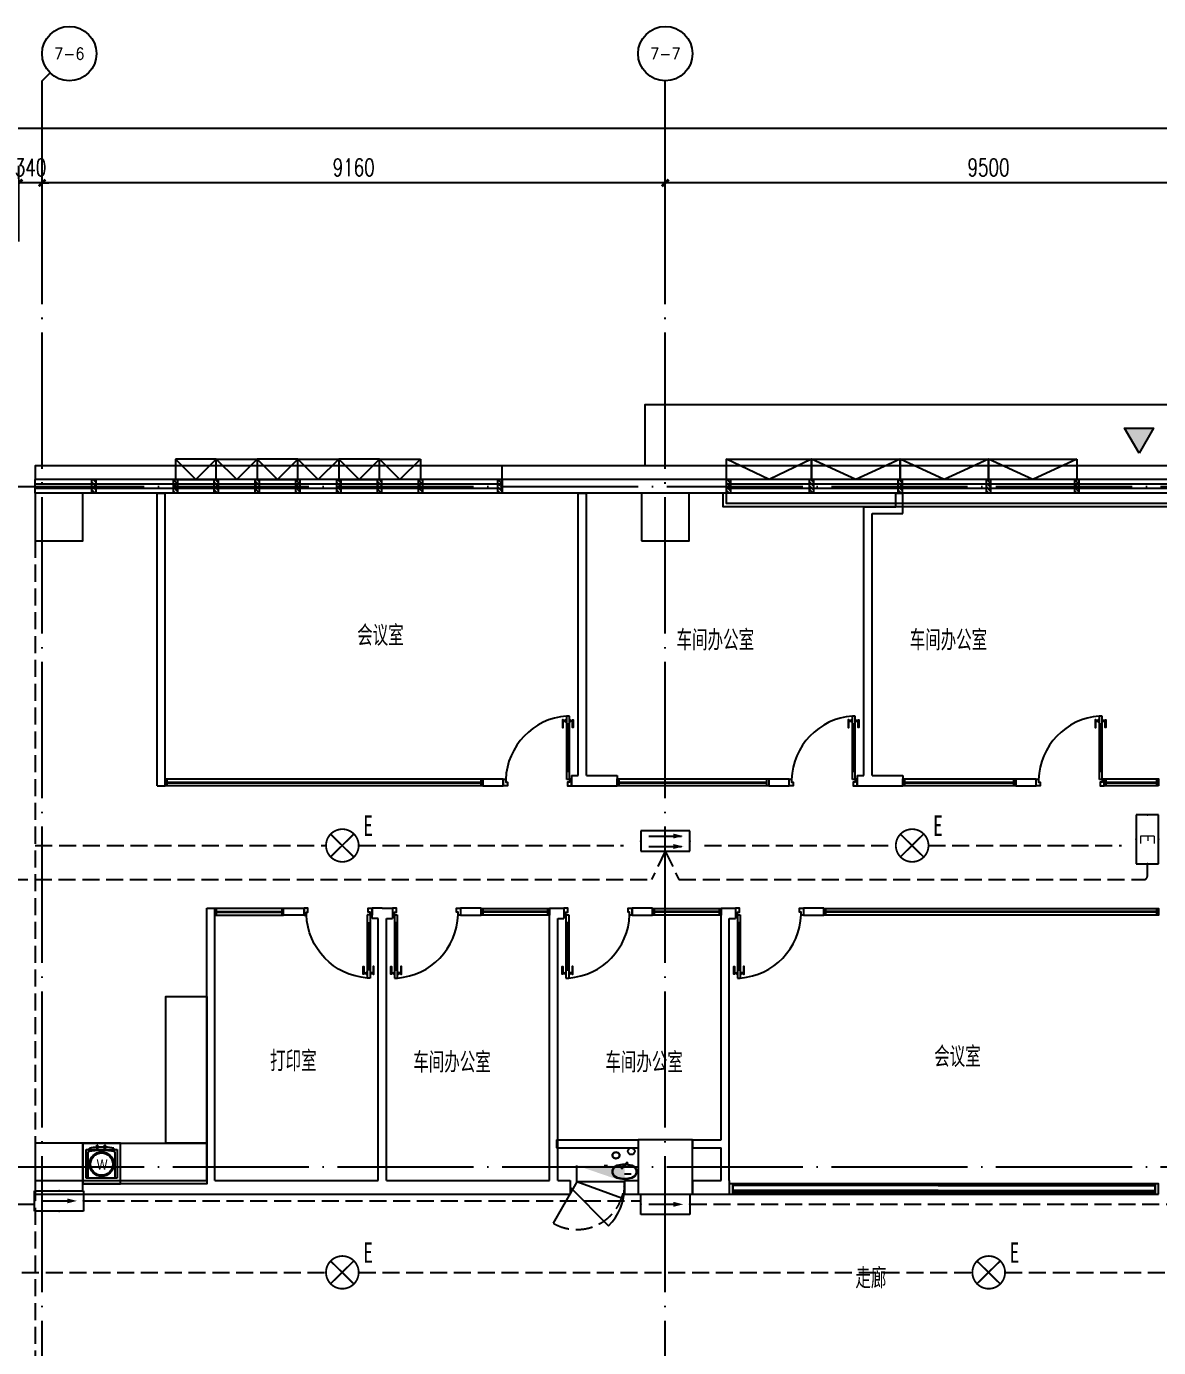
# Model space of a CAD drawing. Extents: x -621157 to 1764546, y -106808 to 741893.
# Drawn here: x 39991 to 56631, y 127345 to 146760 of the extents above; entities that cross this region are included whole.
import ezdxf
from ezdxf.enums import TextEntityAlignment as Align

# ---------------------------------------------------------------- set-up
doc = ezdxf.new("R2010")
doc.units = 0
doc.header["$LTSCALE"] = 1000
doc.header["$MEASUREMENT"] = 0
for name, pattern in [('DASH', [0.35, 0.25, -0.1]), ('XREF-A-101-平面图_t3$0$__DASH', [0.35, 0.25, -0.1]), ('XREF-A-101-平面图_t3$0$DASH', [0.35, 0.25, -0.1]), ('XREF-A-101-平面图_t3$0$DOTE', [2.42, 2, -0.2, 0.02, -0.2])]:
    doc.linetypes.add(name, pattern=pattern)
for name, color, linetype in [('0-底图', 7, 'Continuous'), ('AXIS_TEXT', 7, 'Continuous'), ('E-EQUIP-LGT', 3, 'Continuous'), ('EQUIP-照明', 3, 'Continuous'), ('TEL_TEXT', 7, 'Continuous'), ('WIRE-应急', 4, 'DASH'), ('WIRE-照明', 4, 'Continuous'), ('XREF-A-101-平面图_t3$0$A-COLUMN', 8, 'Continuous'), ('XREF-A-101-平面图_t3$0$A-CURTWALL', 8, 'Continuous'), ('XREF-A-101-平面图_t3$0$A-DOTE', 8, 'Continuous'), ('XREF-A-101-平面图_t3$0$A-GROUND', 8, 'Continuous'), ('XREF-A-101-平面图_t3$0$A-RAIL', 8, 'Continuous'), ('XREF-A-101-平面图_t3$0$A-ROOF', 8, 'Continuous'), ('XREF-A-101-平面图_t3$0$A-ROOM-CH', 8, 'Continuous'), ('XREF-A-101-平面图_t3$0$A-SEE', 8, 'Continuous'), ('XREF-A-101-平面图_t3$0$A-WALL-FILL', 8, 'Continuous'), ('XREF-A-101-平面图_t3$0$A-WINDOW', 8, 'Continuous'), ('XREF-A-101-平面图_t3$0$A-开启符号', 8, 'Continuous'), ('XREF-A-101-平面图_t3$0$AXIS', 8, 'Continuous'), ('XREF-A-101-平面图_t3$0$DOOR-INF', 8, 'Continuous'), ('XREF-A-101-平面图_t3$0$F-B-INF', 8, 'Continuous'), ('XREF-A-101-平面图_t3$0$F-L-INF', 8, 'Continuous'), ('XREF-A-101-平面图_t3$0$GLASS WALL-INF', 8, 'Continuous'), ('XREF-A-101-平面图_t3$0$I-WALL-GYPSUM', 8, 'Continuous'), ('XREF-A-101-平面图_t3$0$I-玻璃隔断', 8, 'Continuous'), ('XREF-A-101-平面图_t3$0$P-EQUIPMENT', 8, 'Continuous'), ('XREF-A-101-平面图_t3$0$PARTITION-INF', 8, 'Continuous'), ('XREF-A-101-平面图_t3$0$PUB_HATCH', 8, 'Continuous'), ('XREF-A-101-平面图_t3$0$PUB_TEXT', 8, 'Continuous'), ('XREF-A-101-平面图_t3$0$水-尺寸', 8, 'Continuous'), ('设备-照明', 3, 'Continuous')]:
    doc.layers.add(name, color=color, linetype=linetype)
doc.styles.add('_TEL_DIM', font='SIMPLEX', dxfattribs={"width": 0.8, "height": 3.5, "bigfont": 'HZTXT'})
doc.styles.add('COMPLEX', font='COMPLEX')
doc.styles.get("Standard").update_dxf_attribs({"font": 'romans.shx', "bigfont": 'HZDXC.SHX'})
doc.styles.add('STYLE1', font='simhei.ttf')
doc.styles.add('XREF-A-101-平面图_t3$0$-HZDXCROMANS', font='ROMANS.shx', dxfattribs={"bigfont": 'HZDXC.shx'})
doc.styles.add('XREF-A-101-平面图_t3$0$69F Layout plan$0$Standard', font='arial.ttf', dxfattribs={"width": 0.8})
doc.styles.add('XREF-A-101-平面图_t3$0$A-AXIS-LABEL', font='COMPLEX', dxfattribs={"bigfont": 'GBCBIG'})
doc.styles.add('XREF-A-101-平面图_t3$0$A-DIM_T3', font='SIMPLEX', dxfattribs={"width": 0.705882, "bigfont": 'GBCBIG'})
doc.dimstyles.get("Standard").update_dxf_attribs({"dimscale": 100, "dimtxt": 3.5, "dimasz": 1, "dimexe": 2.5, "dimexo": 3, "dimgap": 1.5, "dimtad": 1, "dimdec": 0, "dimzin": 0, "dimdsep": 46, "dimtxsty": 'Standard', "dimblk": 'ARCHTICK', "dimcen": 0.09, "dimadec": 0, "dimazin": 0, "dimtfac": 1, "dimtdec": 0, "dimtix": 1, "dimtmove": 2, "dimatfit": 3, "dimfxl": 0, "dimtolj": 1, "dimtzin": 0, "dimarcsym": 0})
doc.dimstyles.new('XREF-A-101-平面图_t3$0$A-DIM-100', dxfattribs={"dimscale": 100, "dimtxt": 2.55, "dimasz": 1, "dimexe": 2.5, "dimexo": 3, "dimgap": 1, "dimtad": 1, "dimdec": 0, "dimzin": 0, "dimdsep": 46, "dimtxsty": 'XREF-A-101-平面图_t3$0$A-DIM_T3', "dimblk": 'XREF-A-101-平面图_t3$0$_ArchTick', "dimcen": 0.09, "dimclrt": 7, "dimazin": 2, "dimtfac": 1, "dimtdec": 0, "dimtix": 1, "dimtmove": 2, "dimatfit": 3, "dimfxl": 0, "dimtolj": 1, "dimtzin": 0, "dimarcsym": 0})

# ---------------------------------------------------------------- blocks, each defined once
blk = doc.blocks.new('XREF-A-101-平面图_t3$0$_ArchTick')
at = {"color": 0, "linetype": 'ByBlock', "const_width": 0.4}
blk.add_lwpolyline([(-0.5, -0.5), (0.5, 0.5)], dxfattribs=at)
blk = doc.blocks.new('*D25454')
at = {"layer": 'Defpoints', "color": 0}
for p in [(47500, 44460), (47500, 43300), (57000, 43300)]:
    blk.add_point(p, dxfattribs=at)
at = {"layer": 'XREF-A-101-平面图_t3$0$AXIS', "color": 0, "lineweight": -2}
for p, q in [((47500, 43600), (47500, 44710)), ((57000, 43600), (57000, 44710)), ((57000, 44460), (47500, 44460))]:
    blk.add_line(p, q, dxfattribs=at)
at = {"layer": 'XREF-A-101-平面图_t3$0$AXIS', "color": 0, "linetype": 'ByBlock', "lineweight": -2, "xscale": 100, "yscale": 100, "zscale": 100, "rotation": 180}
blk.add_blockref('XREF-A-101-平面图_t3$0$_ArchTick', (47500, 44460), dxfattribs=at)
at = {"layer": 'XREF-A-101-平面图_t3$0$AXIS', "color": 0, "linetype": 'ByBlock', "lineweight": -2, "xscale": 100, "yscale": 100, "zscale": 100}
blk.add_blockref('XREF-A-101-平面图_t3$0$_ArchTick', (57000, 44460), dxfattribs=at)
at = {"layer": 'XREF-A-101-平面图_t3$0$AXIS', "color": 7, "insert": (52250, 44687), "char_height": 255, "attachment_point": 5, "style": 'XREF-A-101-平面图_t3$0$A-DIM_T3'}
blk.add_mtext('\\A1;9500', dxfattribs=at)
blk = doc.blocks.new('*D25455')
at = {"layer": 'Defpoints', "color": 0}
for p in [(38340, 44460), (38340, 43300), (47500, 43300)]:
    blk.add_point(p, dxfattribs=at)
at = {"layer": 'XREF-A-101-平面图_t3$0$AXIS', "color": 0, "lineweight": -2}
for p, q in [((38340, 43600), (38340, 44710)), ((47500, 43600), (47500, 44710)), ((47500, 44460), (38340, 44460))]:
    blk.add_line(p, q, dxfattribs=at)
at = {"layer": 'XREF-A-101-平面图_t3$0$AXIS', "color": 0, "linetype": 'ByBlock', "lineweight": -2, "xscale": 100, "yscale": 100, "zscale": 100, "rotation": 180}
blk.add_blockref('XREF-A-101-平面图_t3$0$_ArchTick', (38340, 44460), dxfattribs=at)
at = {"layer": 'XREF-A-101-平面图_t3$0$AXIS', "color": 0, "linetype": 'ByBlock', "lineweight": -2, "xscale": 100, "yscale": 100, "zscale": 100}
blk.add_blockref('XREF-A-101-平面图_t3$0$_ArchTick', (47500, 44460), dxfattribs=at)
at = {"layer": 'XREF-A-101-平面图_t3$0$AXIS', "color": 7, "insert": (42920, 44687), "char_height": 255, "attachment_point": 5, "style": 'XREF-A-101-平面图_t3$0$A-DIM_T3'}
blk.add_mtext('\\A1;9160', dxfattribs=at)
blk = doc.blocks.new('*D25456')
at = {"layer": 'Defpoints', "color": 0}
for p in [(38000, 44460), (38000, 43300), (38340, 43300)]:
    blk.add_point(p, dxfattribs=at)
at = {"layer": 'XREF-A-101-平面图_t3$0$AXIS', "color": 0, "lineweight": -2}
for p, q in [((38000, 43600), (38000, 44710)), ((38340, 43600), (38340, 44710)), ((38000, 44460), (37900, 44460)), ((38340, 44460), (38000, 44460)), ((38340, 44460), (38440, 44460))]:
    blk.add_line(p, q, dxfattribs=at)
at = {"layer": 'XREF-A-101-平面图_t3$0$AXIS', "color": 0, "linetype": 'ByBlock', "lineweight": -2, "xscale": 100, "yscale": 100, "zscale": 100}
blk.add_blockref('XREF-A-101-平面图_t3$0$_ArchTick', (38000, 44460), dxfattribs=at)
at = {"layer": 'XREF-A-101-平面图_t3$0$AXIS', "color": 0, "linetype": 'ByBlock', "lineweight": -2, "xscale": 100, "yscale": 100, "zscale": 100, "rotation": 180}
blk.add_blockref('XREF-A-101-平面图_t3$0$_ArchTick', (38340, 44460), dxfattribs=at)
at = {"layer": 'XREF-A-101-平面图_t3$0$AXIS', "color": 7, "insert": (38170, 44687), "char_height": 255, "attachment_point": 5, "style": 'XREF-A-101-平面图_t3$0$A-DIM_T3'}
blk.add_mtext('\\A1;340', dxfattribs=at)
blk = doc.blocks.new('_AXISO')
blk.add_circle((0, 0), 0.5)
at = {"layer": 'AXIS_TEXT', "style": 'COMPLEX'}
blk.add_attdef('A', text='', height=0.56, dxfattribs=at).set_placement((-0.25, -0.28), (0.25, -0.28), align=Align.FIT)
blk = doc.blocks.new('*D25463')
at = {"layer": 'Defpoints', "color": 0}
for p in [(-300, 45260), (-300, 43300), (66800, 43300)]:
    blk.add_point(p, dxfattribs=at)
at = {"layer": 'XREF-A-101-平面图_t3$0$AXIS', "color": 0, "lineweight": -2}
for p, q in [((-300, 43600), (-300, 45510)), ((66800, 43600), (66800, 45510)), ((66800, 45260), (-300, 45260))]:
    blk.add_line(p, q, dxfattribs=at)
at = {"layer": 'XREF-A-101-平面图_t3$0$AXIS', "color": 0, "linetype": 'ByBlock', "lineweight": -2, "xscale": 100, "yscale": 100, "zscale": 100, "rotation": 180}
blk.add_blockref('XREF-A-101-平面图_t3$0$_ArchTick', (-300, 45260), dxfattribs=at)
at = {"layer": 'XREF-A-101-平面图_t3$0$AXIS', "color": 0, "linetype": 'ByBlock', "lineweight": -2, "xscale": 100, "yscale": 100, "zscale": 100}
blk.add_blockref('XREF-A-101-平面图_t3$0$_ArchTick', (66800, 45260), dxfattribs=at)
at = {"layer": 'XREF-A-101-平面图_t3$0$AXIS', "color": 7, "insert": (33250, 45487), "char_height": 255, "attachment_point": 5, "style": 'XREF-A-101-平面图_t3$0$A-DIM_T3'}
blk.add_mtext('\\A1;67100', dxfattribs=at)
blk = doc.blocks.new('XREF-A-101-平面图_t3$0$柱网2F')
at = {"layer": 'XREF-A-101-平面图_t3$0$A-COLUMN'}
for points in [[(38240, -800), (38940, -800), (38940, -100), (38240, -100)], [(47150, -800), (47850, -800), (47850, -100), (47150, -100)], [(38240, -10350), (38940, -10350), (38940, -9650), (38240, -9650)], [(47100, -10400), (47900, -10400), (47900, -9600), (47100, -9600)]]:
    blk.add_lwpolyline(points, close=True, dxfattribs=at)
blk = doc.blocks.new('XREF-A-101-平面图_t3$0$G$C869EB286')
at = {"layer": 'XREF-A-101-平面图_t3$0$A-WINDOW'}
h = blk.add_hatch(dxfattribs=at)
h.set_pattern_fill('ANSI31', color=256, scale=25)
h.set_pattern_definition([(45, (-143.957, -89940), (-28.0633, 28.0633), [])])
h.paths.add_polyline_path([(0, 60), (200, 60), (200, 0), (0, 0)])
blk.add_lwpolyline([(0, 60), (200, 60), (200, 0), (0, 0)], close=True, dxfattribs=at)
blk = doc.blocks.new('XREF-A-101-平面图_t3$0$ROOM')
at = {"layer": 'XREF-A-101-平面图_t3$0$A-ROOM-CH', "style": 'XREF-A-101-平面图_t3$0$-HZDXCROMANS', "width": 0.6}
for tag, p in [('中文房间名称', (0, -1000)), ('英文房间名称', (0, -1500))]:
    blk.add_attdef(tag, text='', height=300, dxfattribs=at).set_placement(p, align=Align.CENTER)
blk = doc.blocks.new('_ArchTick')
at = {"color": 0, "linetype": 'ByBlock', "const_width": 0.4}
blk.add_lwpolyline([(-0.5, -0.5), (0.5, 0.5)], dxfattribs=at)
blk = doc.blocks.new('*D25423')
at = {"layer": 'Defpoints', "color": 0}
blk.add_point((0, 0), dxfattribs=at)
blk.add_point((0, 0), dxfattribs=at)
blk.add_point((0, 0), dxfattribs=at)
blk.add_point((0, 0), dxfattribs=at)
at = {"layer": 'XREF-A-101-平面图_t3$0$水-尺寸', "color": 0, "linetype": 'ByBlock', "lineweight": -2}
blk.add_line((0, 300), (0, 250), dxfattribs=at)
blk.add_line((0, 300), (0, 250), dxfattribs=at)
blk.add_arc((0, 0), 0, 180, 180, dxfattribs=at)
at = {"layer": 'XREF-A-101-平面图_t3$0$水-尺寸', "color": 0, "linetype": 'ByBlock', "lineweight": -2, "xscale": 100, "yscale": 100, "zscale": 100}
for rotation in [90, 90.00000000000001]:
    blk.add_blockref('_ArchTick', (0, 0), dxfattribs=dict(at, rotation=rotation))
at = {"layer": 'XREF-A-101-平面图_t3$0$水-尺寸', "color": 0, "insert": (0, 0), "char_height": 350, "attachment_point": 5}
blk.add_mtext('\\A1;0%%d', dxfattribs=at)
blk = doc.blocks.new('*U25312')
at = {"color": 1}
for p, q in [((1428, 10533), (1428, 7514)), ((1433, 10533), (1433, 7514)), ((1438, 10533), (1438, 7514)), ((1443, 10533), (1443, 7514)), ((1448, 10533), (1448, 7514)), ((1453, 10533), (1453, 7514)), ((1429, 7513), (1428, 7514)), ((1429, 7513), (1432, 7513)), ((1433, 7514), (1432, 7513)), ((1433, 7514), (1438, 7514)), ((1439, 7513), (1438, 7514)), ((1439, 7513), (1442, 7513)), ((1443, 7514), (1442, 7513)), ((1443, 7514), (1448, 7514)), ((1449, 7513), (1448, 7514)), ((1449, 7513), (1452, 7513)), ((1453, 7514), (1452, 7513))]:
    blk.add_line(p, q, dxfattribs=at)
blk = doc.blocks.new('*U25313')
at = {"color": 1}
for p, q in [((3016, 1134), (3015, 1133)), ((3015, 1133), (3015, 1129)), ((3016, 1128), (3015, 1129)), ((6035, 1134), (3016, 1134)), ((6035, 1128), (3016, 1128))]:
    blk.add_line(p, q, dxfattribs=at)
blk = doc.blocks.new('*U25314')
at = {"color": 1}
for p, q in [((1428, 10703), (1428, 7514)), ((1433, 10703), (1433, 7514)), ((1438, 10703), (1438, 7514)), ((1443, 10703), (1443, 7514)), ((1448, 10703), (1448, 7514)), ((1453, 10703), (1453, 7514)), ((1429, 7513), (1428, 7514)), ((1429, 7513), (1432, 7513)), ((1433, 7514), (1432, 7513)), ((1433, 7514), (1438, 7514)), ((1439, 7513), (1438, 7514)), ((1439, 7513), (1442, 7513)), ((1443, 7514), (1442, 7513)), ((1443, 7514), (1448, 7514)), ((1449, 7513), (1448, 7514)), ((1449, 7513), (1452, 7513)), ((1453, 7514), (1452, 7513))]:
    blk.add_line(p, q, dxfattribs=at)
blk = doc.blocks.new('*U25315')
at = {"color": 1}
for p, q in [((3016, 1134), (3015, 1133)), ((3015, 1133), (3015, 1129)), ((3016, 1128), (3015, 1129)), ((6205, 1134), (3016, 1134)), ((6205, 1128), (3016, 1128))]:
    blk.add_line(p, q, dxfattribs=at)
blk = doc.blocks.new('XREF-A-101-平面图_t3$0$A$C4A4B287C')
at = {"layer": 'XREF-A-101-平面图_t3$0$GLASS WALL-INF', "elevation": -1}
blk.add_lwpolyline([(100, 300), (100, 0), (0, 0), (0, 300)], close=True, dxfattribs=at)
blk = doc.blocks.new('*U25322')
at = {"layer": 'XREF-A-101-平面图_t3$0$PARTITION-INF', "color": 8}
for p, q in [((-21901, 43130), (-17032, 43130)), ((-17032, 43030), (-21901, 43030))]:
    blk.add_line(p, q, dxfattribs=at)
at = {"layer": 'XREF-A-101-平面图_t3$0$PARTITION-INF', "color": 5}
for p, q in [((-17032, 43085), (-21901, 43085)), ((-17032, 43075), (-21901, 43075))]:
    blk.add_line(p, q, dxfattribs=at)
for points in [[(-21926, 43130), (-21901, 43130), (-21901, 43030), (-21926, 43030)], [(-17032, 43130), (-17007, 43130), (-17007, 43030), (-17032, 43030)]]:
    blk.add_lwpolyline(points, close=True, dxfattribs=at)
blk = doc.blocks.new('XREF-A-101-平面图_t3$0$EW23')
at = {"color": 5}
for p, q in [((7205, 24900, 0), (7205, 23970, 0)), ((7205, 24900, 0), (7245, 24900, 0)), ((7245, 24900, 0), (7245, 23970, 0)), ((7245, 24780, 0), (7205, 24780, 0)), ((7205, 24090, 0), (7246, 24090, 0)), ((7205, 23970, 0), (7245, 23970, 0))]:
    blk.add_line(p, q, dxfattribs=at)
at = {"color": 5, "elevation": 0}
for points in [[(7215, 24995), (7175, 24995), (7175, 24895), (7205, 24895), (7205, 24940), (7233, 24940), (7233, 24985), (7233, 24995), (7215, 24995)], [(8135, 24995), (8175, 24995), (8175, 24895), (8140, 24895), (8140, 24940), (8117, 24940), (8117, 24985), (8117, 24995), (8135, 24995)]]:
    blk.add_lwpolyline(points, close=True, dxfattribs=at)
at = {"color": 8, "elevation": 0}
for points in [[(7228, 24780), (7228, 24090)], [(7160, 24035), (7160, 24026), (7150, 24026), (7150, 24140), (7160, 24140), (7160, 24045)], [(7296, 24035), (7296, 24026), (7306, 24026), (7306, 24140), (7296, 24140), (7296, 24045)]]:
    blk.add_lwpolyline(points, dxfattribs=at)
for points in [[(7200, 24035), (7154, 24035), (7154, 24045), (7200, 24045)], [(7205, 24021), (7200, 24021), (7200, 24059), (7205, 24059)], [(7246, 24021), (7256, 24021), (7256, 24059), (7246, 24059)], [(7256, 24035), (7302, 24035), (7302, 24045), (7256, 24045)]]:
    blk.add_lwpolyline(points, close=True, dxfattribs=at)
at = {"color": 8}
blk.add_arc((7172, 24936, 0), 969, 274.4003, 357.8611, dxfattribs=at)
blk = doc.blocks.new('*U25323')
at = {"layer": 'XREF-A-101-平面图_t3$0$PARTITION-INF', "color": 8}
for p, q in [((-21681, 43130), (-19502, 43130)), ((-19502, 43030), (-21681, 43030))]:
    blk.add_line(p, q, dxfattribs=at)
at = {"layer": 'XREF-A-101-平面图_t3$0$PARTITION-INF', "color": 5}
for p, q in [((-19502, 43085), (-21681, 43085)), ((-19502, 43075), (-21681, 43075))]:
    blk.add_line(p, q, dxfattribs=at)
for points in [[(-21706, 43130), (-21681, 43130), (-21681, 43030), (-21706, 43030)], [(-19502, 43130), (-19477, 43130), (-19477, 43030), (-19502, 43030)]]:
    blk.add_lwpolyline(points, close=True, dxfattribs=at)
blk = doc.blocks.new('*U25324')
at = {"layer": 'XREF-A-101-平面图_t3$0$PARTITION-INF', "color": 8}
for p, q in [((-21681, 43130), (-20072, 43130)), ((-20072, 43030), (-21681, 43030))]:
    blk.add_line(p, q, dxfattribs=at)
at = {"layer": 'XREF-A-101-平面图_t3$0$PARTITION-INF', "color": 5}
for p, q in [((-20072, 43085), (-21681, 43085)), ((-20072, 43075), (-21681, 43075))]:
    blk.add_line(p, q, dxfattribs=at)
for points in [[(-21706, 43130), (-21681, 43130), (-21681, 43030), (-21706, 43030)], [(-20072, 43130), (-20047, 43130), (-20047, 43030), (-20072, 43030)]]:
    blk.add_lwpolyline(points, close=True, dxfattribs=at)
blk = doc.blocks.new('*U25325')
at = {"layer": 'XREF-A-101-平面图_t3$0$PARTITION-INF', "color": 8}
for p, q in [((-21681, 43130), (-20931, 43130)), ((-20931, 43030), (-21681, 43030))]:
    blk.add_line(p, q, dxfattribs=at)
at = {"layer": 'XREF-A-101-平面图_t3$0$PARTITION-INF', "color": 5}
for p, q in [((-20931, 43085), (-21681, 43085)), ((-20931, 43075), (-21681, 43075))]:
    blk.add_line(p, q, dxfattribs=at)
for points in [[(-21706, 43130), (-21681, 43130), (-21681, 43030), (-21706, 43030)], [(-20931, 43130), (-20906, 43130), (-20906, 43030), (-20931, 43030)]]:
    blk.add_lwpolyline(points, close=True, dxfattribs=at)
blk = doc.blocks.new('*U25326')
at = {"layer": 'XREF-A-101-平面图_t3$0$PARTITION-INF', "color": 8}
for p, q in [((-21681, 43130), (-17062, 43130)), ((-17062, 43030), (-21681, 43030))]:
    blk.add_line(p, q, dxfattribs=at)
at = {"layer": 'XREF-A-101-平面图_t3$0$PARTITION-INF', "color": 5}
for p, q in [((-17062, 43085), (-21681, 43085)), ((-17062, 43075), (-21681, 43075))]:
    blk.add_line(p, q, dxfattribs=at)
for points in [[(-21706, 43130), (-21681, 43130), (-21681, 43030), (-21706, 43030)], [(-17062, 43130), (-17037, 43130), (-17037, 43030), (-17062, 43030)]]:
    blk.add_lwpolyline(points, close=True, dxfattribs=at)
blk = doc.blocks.new('*U25327')
at = {"layer": 'XREF-A-101-平面图_t3$0$PARTITION-INF', "color": 8}
for p, q in [((-21681, 43130), (-20722, 43130)), ((-20722, 43030), (-21681, 43030))]:
    blk.add_line(p, q, dxfattribs=at)
at = {"layer": 'XREF-A-101-平面图_t3$0$PARTITION-INF', "color": 5}
for p, q in [((-20722, 43085), (-21681, 43085)), ((-20722, 43075), (-21681, 43075))]:
    blk.add_line(p, q, dxfattribs=at)
for points in [[(-21706, 43130), (-21681, 43130), (-21681, 43030), (-21706, 43030)], [(-20722, 43130), (-20697, 43130), (-20697, 43030), (-20722, 43030)]]:
    blk.add_lwpolyline(points, close=True, dxfattribs=at)
blk = doc.blocks.new('XREF-A-101-平面图_t3$0$G$CCB870F7D')
at = {"layer": 'XREF-A-101-平面图_t3$0$I-玻璃隔断'}
for points in [[(48390, -10300), (48390, -10150), (48340, -10150), (48340, -10300)], [(54600, -10300), (54600, -10150), (48390, -10150), (48390, -10300)], [(54650, -10300), (54650, -10150), (54600, -10150), (54600, -10300)]]:
    blk.add_lwpolyline(points, close=True, dxfattribs=at)
at = {"layer": 'XREF-A-101-平面图_t3$0$DOOR-INF'}
for name, p, rotation in [('XREF-A-101-平面图_t3$0$EW23', (53195, 20695, 0), 180), ('XREF-A-101-平面图_t3$0$EW23', (57395, 20695, 0), 180), ('XREF-A-101-平面图_t3$0$EW23', (61025, 20695, 0), 180), ('XREF-A-101-平面图_t3$0$A$C4A4B287C', (42089, -6200), 89.99999999968206)]:
    blk.add_blockref(name, p, dxfattribs=dict(at, rotation=rotation))
at = {"layer": 'XREF-A-101-平面图_t3$0$DOOR-INF', "xscale": -1}
for p, rotation in [((45019, -4200), 90.00000000031778), ((49219, -4200), 90.00000000031778), ((52850, -4200, 1), 90.00000000031778), ((44391, -6200), 270.000000000318), ((46911, -6200), 270.000000000318), ((49431, -6200), 270.000000000318)]:
    blk.add_blockref('XREF-A-101-平面图_t3$0$A$C4A4B287C', p, dxfattribs=dict(at, rotation=rotation))
blk.add_blockref('XREF-A-101-平面图_t3$0$EW23', (50265, -31095, 0), dxfattribs=at)
at = {"layer": 'XREF-A-101-平面图_t3$0$DOOR-INF'}
for p in [(36215, -31095, 0), (38735, -31095, 0), (41255, -31095, 0)]:
    blk.add_blockref('XREF-A-101-平面图_t3$0$EW23', p, dxfattribs=at)
at = {"layer": 'XREF-A-101-平面图_t3$0$I-玻璃隔断', "color": 1}
blk.add_blockref('*U25313', (45375, -11299), dxfattribs=at)
at = {"layer": 'XREF-A-101-平面图_t3$0$I-玻璃隔断', "color": 1, "xscale": -1, "rotation": 270}
blk.add_blockref('*U25312', (40877, -11702), dxfattribs=at)
at = {"layer": 'XREF-A-101-平面图_t3$0$PARTITION-INF'}
for name, p, rotation in [('*U25326', (23013, 38831, -1), 180), ('*U25323', (27213, 38831, -1), 180), ('*U25324', (30843, 38831, -1), 180), ('*U25325', (32944, 38831), 180), ('*U25314', (62113, -11702), 90.00000000000001)]:
    blk.add_blockref(name, p, dxfattribs=dict(at, rotation=rotation))
at = {"layer": 'XREF-A-101-平面图_t3$0$PARTITION-INF', "xscale": -1}
for name, p in [('*U25327', (20083, -49231, -1)), ('*U25315', (57615, -11299))]:
    blk.add_blockref(name, p, dxfattribs=at)
at = {"layer": 'XREF-A-101-平面图_t3$0$PARTITION-INF'}
for name, p in [('*U25327', (66397, -49231, -1)), ('*U25327', (68917, -49231, -1)), ('*U25322', (71657, -49231, -1))]:
    blk.add_blockref(name, p, dxfattribs=at)
blk = doc.blocks.new('XREF-A-101-平面图_t3$0$A$C2C206FAC')
for p, q in [((0, 485), (400, 485)), ((0, 485), (0, 98)), ((400, 485), (400, 98)), ((20, 94), (20, 44)), ((148, 50), (145, 0)), ((145, 0), (160, 0)), ((148, 50), (150, 50)), ((155, 50), (157, 50)), ((157, 50), (160, 0)), ((260, 50), (257, 0)), ((257, 0), (272, 0)), ((260, 50), (262, 50)), ((267, 50), (269, 50)), ((269, 50), (272, 0)), ((380, 94), (380, 44))]:
    blk.add_line(p, q)
for centre, radius in [((200, 278), 179), ((200, 278), 164), ((153, 50), 2.6), ((265, 50), 2.6)]:
    blk.add_circle(centre, radius)
for centre, radius, start, end in [((200, 1084), 1006, 258.547, 281.4897), ((200, 1084), 1056, 260.1999, 267.1079), ((152, 54), 10.9, 296.6275, 243.5797), ((200, 1084), 1056, 267.7307, 273.2177), ((265, 54), 10.9, 296.6275, 243.5797), ((200, 1084), 1056, 273.8352, 279.8368)]:
    blk.add_arc(centre, radius, start, end)
at = {"insert": (1123, 210), "char_height": 150, "width": 1952.54, "attachment_point": 1, "rotation": 180, "style": 'XREF-A-101-平面图_t3$0$69F Layout plan$0$Standard'}
blk.add_mtext('\\pxi5.6747;W', dxfattribs=at)
blk = doc.blocks.new('XREF-A-101-平面图_t3$0$yuouioui')
at = {"linetype": 'XREF-A-101-平面图_t3$0$__DASH', "ltscale": 1000}
blk.add_lwpolyline([(300666, 20452), (301087, 20452), (301087, 20000), (300666, 20000)], close=True, dxfattribs=at)
at = {"linetype": 'XREF-A-101-平面图_t3$0$__DASH', "ltscale": 1000, "rotation": 89.98165643611132}
blk.add_blockref('XREF-A-101-平面图_t3$0$A$C2C206FAC', (301151, 20026), dxfattribs=at)
blk = doc.blocks.new('XREF-A-101-平面图_t3$0$G$C7707A1C7')
at = {"layer": 'XREF-A-101-平面图_t3$0$F-B-INF'}
for points in [[(1820, 2153), (1820, 0), (1220, 0), (1220, 2153)], [(0, 0), (1820, 0), (1820, -600), (0, -600)], [(0, -600), (550, -600), (550, 0), (0, 0)]]:
    blk.add_lwpolyline(points, close=True, dxfattribs=at)
at = {"layer": 'XREF-A-101-平面图_t3$0$F-L-INF', "ltscale": 0.15, "rotation": 90}
blk.add_blockref('XREF-A-101-平面图_t3$0$yuouioui', (20501, -301182), dxfattribs=at)
blk = doc.blocks.new('XREF-A-101-平面图_t3$0$bz1')
at = {"layer": 'XREF-A-101-平面图_t3$0$PUB_HATCH'}
h = blk.add_hatch(color=1, dxfattribs=at)
h.dxf.hatch_style = 1
h.paths.add_polyline_path([(4866032, -641203), (4865818, -641573), (4866245, -641573)])
at = {"layer": 'XREF-A-101-平面图_t3$0$PUB_TEXT', "color": 1}
blk.add_lwpolyline([(4866032, -641203), (4865818, -641573), (4866245, -641573)], close=True, dxfattribs=at)
blk = doc.blocks.new('XREF-A-101-平面图_t3$0$G$C34B60025')
at = {"xscale": -1, "rotation": 180}
blk.add_blockref('XREF-A-101-平面图_t3$0$bz1', (-4811670, -640615), dxfattribs=at)
blk = doc.blocks.new('XREF-A-101-平面图_t3$0$DOOR2DLIB$SYSLIB$00000101')
at = {"color": 0}
blk.add_line((0.5, 0), (-0.207, 0.707), dxfattribs=at)
blk.add_arc((0.5, 0), 1, 135, 180, dxfattribs=at)
blk = doc.blocks.new('HC002633132082')
at = {"layer": 'EQUIP-照明', "color": 0, "linetype": 'Continuous', "const_width": 0.267}
blk.add_lwpolyline([(-2.37, 0, 1), (2.43, 0, 1)], format="xyb", close=True, dxfattribs=at)
for points in [[(-1.7, 1.67), (1.7, -1.67)], [(-1.7, -1.67), (-1.7, -1.67), (1.7, 1.67)]]:
    blk.add_lwpolyline(points, dxfattribs=at)
at = {"layer": 'EQUIP-照明', "color": 0}
blk.add_point((0, 0), dxfattribs=at)
at = {"color": 0, "width": 0.7}
blk.add_attdef('PSFHATT', (4.48, -2.4), '', height=0.025, dxfattribs=at)
at = {"layer": 'EQUIP-照明', "color": 0, "style": 'STYLE1', "width": 0.7}
blk.add_text('E', height=3, dxfattribs=at).set_placement((3.81, 1.42), align=Align.CENTER)
at = {"layer": 'EQUIP-照明', "color": 0, "style": '_TEL_DIM', "flags": 1}
blk.add_attdef('A', text='', height=0.0001, dxfattribs=at).set_placement((0.03, 0), align=Align.MIDDLE_CENTER)
blk = doc.blocks.new('HC002631130701')
at = {"layer": 'WIRE-照明', "color": 0}
for p, q in [((-3.6, 3), (3.6, 3)), ((-3.6, 0), (-3.6, 3)), ((3.6, 3), (3.6, 0)), ((3.6, 0), (-3.6, 0)), ((-2.4, 1.5), (1.2, 1.5))]:
    blk.add_line(p, q, dxfattribs=at)
for p in [(0, 3), (-3.6, 1.5), (0, 0), (3.6, 1.5)]:
    blk.add_point(p, dxfattribs=at)
blk.add_solid([(1.2, 1.86), (2.64, 1.5), (1.2, 1.14)], dxfattribs=at)
at = {"color": 0, "width": 0.7}
blk.add_attdef('PSFHATT', (3.62, 0), '', height=0.025, dxfattribs=at)
at = {"layer": 'TEL_TEXT', "color": 0, "style": '_TEL_DIM', "flags": 1}
blk.add_attdef('A', text='', height=0.0001, dxfattribs=at).set_placement((0, 3), align=Align.MIDDLE_CENTER)
blk = doc.blocks.new('HC002649110740')
at = {"layer": 'EQUIP-照明', "color": 0}
for p, q in [((3.6, 3.3), (-3.6, 3.3)), ((-3.6, 3.3), (-3.6, 0)), ((3.6, 0), (3.6, 3.3)), ((-3.6, 0), (3.6, 0))]:
    blk.add_line(p, q, dxfattribs=at)
for p in [(0, 3.3), (-3.6, 1.65), (0, 0), (3.6, 1.65)]:
    blk.add_point(p, dxfattribs=at)
at = {"color": 0, "width": 0.7}
blk.add_attdef('PSFHATT', (9.31, 0), '', height=0.025, dxfattribs=at)
at = {"layer": 'EQUIP-照明', "color": 0, "style": '_TEL_DIM'}
blk.add_attdef('$TEXT$', text='', height=2, dxfattribs=at).set_placement((0, 1.65), align=Align.MIDDLE_CENTER)
at = {"layer": 'EQUIP-照明', "color": 0, "style": '_TEL_DIM', "flags": 1}
blk.add_attdef('A', text='', height=0.0001, dxfattribs=at).set_placement((0, 0), align=Align.MIDDLE_CENTER)
blk = doc.blocks.new('HC002651110953')
at = {"layer": 'E-EQUIP-LGT', "color": 0}
for p, q in [((-7.2, 1.5), (-7.2, -1.5)), ((0, 1.5), (-7.2, 1.5)), ((-6, 0.74), (-1.2, 0.74)), ((0, -1.5), (0, 1.5)), ((-7.2, -1.5), (0, -1.5)), ((-6, -0.8), (-1.2, -0.8))]:
    blk.add_line(p, q, dxfattribs=at)
for p in [(-7.2, 0), (0, 0)]:
    blk.add_point(p, dxfattribs=at)
for points in [[(-2.4, 0.38), (-0.96, 0.74), (-2.4, 1.1)], [(-2.4, -1.16), (-0.96, -0.8), (-2.4, -0.44)]]:
    blk.add_solid(points, dxfattribs=at)
at = {"color": 0, "width": 0.7}
blk.add_attdef('PSFHATT', (0.02, -1.5), '', height=0.025, dxfattribs=at)
at = {"layer": 'E-EQUIP-LGT', "color": 0, "style": '_TEL_DIM', "flags": 1}
for tag in ['A', 'REMARK']:
    blk.add_attdef(tag, text='', height=0.0001, dxfattribs=at).set_placement((-3.6, -1.5), align=Align.MIDDLE_CENTER)
blk = doc.blocks.new('XREF-A-101-平面图_t3$0$轴网(2)')
at = {"layer": 'XREF-A-101-平面图_t3$0$A-DOTE', "linetype": 'XREF-A-101-平面图_t3$0$DOTE'}
for p, q in [((38340, -3300), (38340, 43300)), ((47500, -3300), (47500, 43300)), ((-3300, 40000), (69800, 40000)), ((-3300, 30000), (69800, 30000))]:
    blk.add_line(p, q, dxfattribs=at)
at = {"layer": 'XREF-A-101-平面图_t3$0$AXIS'}
for p, q in [((38340, 45959.5), (38457.2, 46076.7)), ((38340, 43300), (38340, 45959.5)), ((47500, 43300), (47500, 45959.5))]:
    blk.add_line(p, q, dxfattribs=at)
ref = blk.add_blockref('_AXISO', (38740, 46359.5), dxfattribs=dict(at, xscale=800, yscale=800, zscale=800))
ref.add_attrib('A', '7-6', dxfattribs={"color": 7, "height": 168.54, "style": 'XREF-A-101-平面图_t3$0$A-AXIS-LABEL', "width": 0.933333}).set_placement((38515.3, 46275.2), (38964.7, 46275.2), align=Align.FIT)
ref = blk.add_blockref('_AXISO', (47500, 46359.5), dxfattribs=dict(at, xscale=800, yscale=800, zscale=800))
ref.add_attrib('A', '7-7', dxfattribs={"color": 7, "height": 168.54, "style": 'XREF-A-101-平面图_t3$0$A-AXIS-LABEL', "width": 0.933333}).set_placement((47275.3, 46275.2), (47724.7, 46275.2), align=Align.FIT)
for p1, p2, distance, picture, middle in [((66800, 43300), (-300, 43300), -1959.5, '*D25463', (33250, 45487)), ((38340, 43300), (38000, 43300), -1159.5, '*D25456', (38170, 44687)), ((47500, 43300), (38340, 43300), -1159.5, '*D25455', (42920, 44687)), ((57000, 43300), (47500, 43300), -1159.5, '*D25454', (52250, 44687))]:
    dim = blk.add_aligned_dim(p1=p1, p2=p2, distance=distance, dimstyle='XREF-A-101-平面图_t3$0$A-DIM-100', dxfattribs=at)
    dim.commit()
    dim.dimension.update_dxf_attribs({"geometry": picture, "text_midpoint": middle})
blk = doc.blocks.new('XREF-A-101-平面图_t3$0$单出口消火栓新')
for p, q in [((-240, 700), (-846.2, 1050)), ((-479.4, 42.2), (-240, 700)), ((-240, 0), (-240, 700)), ((-240, 700), (0, 700))]:
    blk.add_line(p, q)
at = {"color": 0, "linetype": 'XREF-A-101-平面图_t3$0$DASH'}
blk.add_arc((-240, 700), 700, 150, 270, dxfattribs=at)
blk.add_solid([(-240, 0), (0, 0), (0, 700)])
at = {"layer": 'XREF-A-101-平面图_t3$0$水-尺寸', "linetype": 'ByBlock'}
dim = blk.add_angular_dim_3p(base=(0, 0), center=(0, 0), p1=(0, 0), p2=(0, 0), dimstyle='Standard', dxfattribs=at)
dim.commit()
dim.dimension.update_dxf_attribs({"geometry": '*D25423', "text_midpoint": (0, 0)})
blk = doc.blocks.new('XREF-A-101-平面图_t3$0$G$C156FCA62')
at = {"layer": 'XREF-A-101-平面图_t3$0$P-EQUIPMENT', "color": 10}
blk.add_line((46900, 129900), (47000, 129900), dxfattribs=at)
at = {"layer": 'XREF-A-101-平面图_t3$0$P-EQUIPMENT'}
blk.add_circle((47000, 130230), 50, dxfattribs=at)
at = {"layer": 'XREF-A-101-平面图_t3$0$P-EQUIPMENT', "rotation": 90}
blk.add_blockref('XREF-A-101-平面图_t3$0$单出口消火栓新', (46900, 130020), dxfattribs=at)
blk = doc.blocks.new('XREF-A-101-平面图_t3$0$G$C646F86AA')
at = {"layer": 'XREF-A-101-平面图_t3$0$P-EQUIPMENT', "color": 10}
blk.add_line((46900, 129900), (47000, 129900), dxfattribs=at)
at = {"layer": 'XREF-A-101-平面图_t3$0$P-EQUIPMENT'}
blk.add_circle((47000, 130230), 50, dxfattribs=at)
at = {"layer": 'XREF-A-101-平面图_t3$0$P-EQUIPMENT', "rotation": 90}
blk.add_blockref('XREF-A-101-平面图_t3$0$单出口消火栓新', (46900, 130020), dxfattribs=at)
blk = doc.blocks.new('XREF-A-101-平面图_t3')
at = {"layer": 'XREF-A-101-平面图_t3$0$A-CURTWALL'}
for p, q in [((245100, 140100), (238240, 140100)), ((238240, 139900), (238240, 140100)), ((245100, 140033), (238240, 140033)), ((263900, 140100), (248400, 140100)), ((263900, 140033), (248400, 140033)), ((245100, 139967), (238240, 139967)), ((245100, 139900), (238240, 139900)), ((263900, 139967), (248400, 139967)), ((263900, 139900), (248400, 139900))]:
    blk.add_line(p, q, dxfattribs=at)
at = {"layer": 'XREF-A-101-平面图_t3$0$A-RAIL'}
for points in [[(256650, 139700), (248350, 139700), (248350, 139900)], [(256650, 139750), (248400, 139750), (248400, 139900)]]:
    blk.add_lwpolyline(points, dxfattribs=at)
at = {"layer": 'XREF-A-101-平面图_t3$0$A-SEE'}
blk.add_lwpolyline([(245100, 140300), (238240, 140300), (238240, 140100)], dxfattribs=at)
at = {"layer": 'XREF-A-101-平面图_t3$0$A-WALL-FILL', "color": 171}
for p, q in [((248400, 140300), (245100, 140300)), ((245100, 140100), (245100, 140300)), ((248400, 140100), (248400, 140300)), ((248400, 140100), (245100, 140100)), ((245100, 139900), (245100, 140100)), ((248400, 140100), (245100, 140100)), ((248400, 139900), (248400, 140100)), ((248400, 139900), (245100, 139900))]:
    blk.add_line(p, q, dxfattribs=at)
at = {"layer": 'XREF-A-101-平面图_t3$0$A-开启符号', "linetype": 'Continuous'}
for points in [[(240300, 140400), (240300, 140100), (240900, 140100), (240900, 140400)], [(241500, 140400), (241500, 140100), (240900, 140100), (240900, 140400)], [(241500, 140400), (241500, 140100), (242100, 140100), (242100, 140400)], [(242700, 140400), (242700, 140100), (242100, 140100), (242100, 140400)], [(242700, 140400), (242700, 140100), (243300, 140100), (243300, 140400)], [(243900, 140400), (243900, 140100), (243300, 140100), (243300, 140400)], [(249650, 140400), (249650, 140100), (248400, 140100), (248400, 140400)], [(250950, 140400), (250950, 140100), (249650, 140100), (249650, 140400)], [(252250, 140400), (252250, 140100), (250950, 140100), (250950, 140400)], [(253550, 140400), (253550, 140100), (252250, 140100), (252250, 140400)]]:
    blk.add_lwpolyline(points, close=True, dxfattribs=at)
for points in [[(240300, 140400), (240600, 140100), (240900, 140400)], [(241500, 140400), (241200, 140100), (240900, 140400)], [(241500, 140400), (241800, 140100), (242100, 140400)], [(242700, 140400), (242400, 140100), (242100, 140400)], [(242700, 140400), (243000, 140100), (243300, 140400)], [(243900, 140400), (243600, 140100), (243300, 140400)], [(249650, 140400), (249025, 140100), (248400, 140400)], [(250950, 140400), (250300, 140100), (249650, 140400)], [(252250, 140400), (251600, 140100), (250950, 140400)], [(253550, 140400), (252900, 140100), (252250, 140400)]]:
    blk.add_lwpolyline(points, dxfattribs=at)
at = {"layer": 'XREF-A-101-平面图_t3$0$I-WALL-GYPSUM'}
for p, q in [((240030, 139900), (240150, 139900)), ((246220, 139900), (246340, 139900)), ((250890, 139700), (250890, 139900)), ((250890, 139900), (250990, 139900)), ((250990, 139600), (250990, 139900)), ((250420, 139700), (250890, 139700)), ((250540, 139600), (250990, 139600))]:
    blk.add_line(p, q, dxfattribs=at)
blk.add_blockref('XREF-A-101-平面图_t3$0$G$CCB870F7D', (200100, 139900))
at = {"layer": 'XREF-A-101-平面图_t3$0$A-ROOM-CH'}
ref = blk.add_blockref('XREF-A-101-平面图_t3$0$ROOM', (243313, 138659), dxfattribs=at)
ref.add_attrib('中文房间名称', '会议室', dxfattribs={"height": 300, "style": 'XREF-A-101-平面图_t3$0$-HZDXCROMANS', "width": 0.8}).set_placement((243313, 137659), align=Align.CENTER)
ref = blk.add_blockref('XREF-A-101-平面图_t3$0$ROOM', (248235, 138589), dxfattribs=at)
ref.add_attrib('中文房间名称', '车间办公室', dxfattribs={"height": 300, "style": 'XREF-A-101-平面图_t3$0$-HZDXCROMANS', "width": 0.8}).set_placement((248235, 137589), align=Align.CENTER)
ref = blk.add_blockref('XREF-A-101-平面图_t3$0$ROOM', (251661, 138589), dxfattribs=at)
ref.add_attrib('中文房间名称', '车间办公室', dxfattribs={"height": 300, "style": 'XREF-A-101-平面图_t3$0$-HZDXCROMANS', "width": 0.8}).set_placement((251661, 137589), align=Align.CENTER)
at = {"layer": 'XREF-A-101-平面图_t3$0$A-WINDOW', "rotation": 270}
for p in [(239070, 140100), (240270, 140100), (240870, 140100), (241470, 140100), (242070, 140100), (242670, 140100), (243270, 140100), (243870, 140100), (245040, 140100), (248400, 140100), (249620, 140100), (250920, 140100), (252220, 140100), (253520, 140100)]:
    blk.add_blockref('XREF-A-101-平面图_t3$0$G$C869EB286', p, dxfattribs=at)
at = {"layer": 'XREF-A-101-平面图_t3$0$A-GROUND', "linetype": 'XREF-A-101-平面图_t3$0$DASH'}
blk.add_lwpolyline([(238240, 139200), (238240, 100400)], dxfattribs=at)
at = {"layer": 'XREF-A-101-平面图_t3$0$A-ROOF'}
blk.add_lwpolyline([(266800, 127600), (267700, 127600), (267700, 141200), (247200, 141200), (247200, 140300)], dxfattribs=at)
at = {"layer": 'XREF-A-101-平面图_t3$0$A-SEE'}
blk.add_lwpolyline([(266800, 128200), (266800, 140300), (248400, 140300)], dxfattribs=at)
at = {"layer": 'XREF-A-101-平面图_t3$0$I-WALL-GYPSUM'}
for p, q in [((240030, 135600), (240030, 139900)), ((240150, 135600), (240150, 139900)), ((246220, 135750), (246220, 139900)), ((246340, 135750), (246340, 139900)), ((250420, 135750), (250420, 139700)), ((250540, 135750), (250540, 139600)), ((246120, 135750), (246220, 135750)), ((246120, 135750), (246120, 135600)), ((246340, 135750), (246790, 135750)), ((246790, 135750), (246790, 135600)), ((250320, 135750), (250420, 135750)), ((250320, 135750), (250320, 135600)), ((250540, 135750), (250990, 135750)), ((250990, 135750), (250990, 135600)), ((240030, 135600), (240150, 135600)), ((246120, 135600), (246280, 135600)), ((246280, 135600), (246790, 135600)), ((250320, 135600), (250480, 135600)), ((250480, 135600), (250990, 135600)), ((240760, 129800), (240760, 133800)), ((240760, 133800), (240880, 133800)), ((240880, 129800), (240880, 133800)), ((243340, 133800), (243190, 133800)), ((243190, 133650), (243190, 133800)), ((243340, 133800), (243490, 133800)), ((243490, 133800), (243490, 133650)), ((245800, 133800), (246010, 133800)), ((245800, 129800), (245800, 133800)), ((246010, 133800), (246010, 133650)), ((248320, 133800), (248530, 133800)), ((248320, 130400), (248320, 133800)), ((248530, 133800), (248530, 133650)), ((243280, 133650), (243190, 133650)), ((243280, 129800), (243280, 133650)), ((243400, 133650), (243490, 133650)), ((243400, 129800), (243400, 133650)), ((245920, 133650), (246010, 133650)), ((245920, 129800), (245920, 133650)), ((248440, 133650), (248530, 133650)), ((248440, 130340), (248440, 133650)), ((245900, 130400), (247100, 130400)), ((245900, 130400), (245900, 130280)), ((245900, 130280), (247100, 130280)), ((247100, 130400), (247100, 130280)), ((247900, 130400), (248320, 130400)), ((247900, 130400), (247900, 130280)), ((247900, 130280), (248320, 130280)), ((248320, 129800), (248320, 130280)), ((248440, 129800), (248440, 130340)), ((238240, 129800), (240760, 129800)), ((238240, 129800), (238240, 129600)), ((240880, 129800), (243280, 129800)), ((243400, 129800), (245800, 129800)), ((245920, 129800), (246100, 129800)), ((246900, 129800), (247100, 129800)), ((247100, 129800), (247100, 129600)), ((247900, 129800), (248320, 129800)), ((247900, 129800), (247900, 129600)), ((248440, 129800), (248440, 129600)), ((238240, 129600), (240820, 129600)), ((240820, 129600), (243340, 129600)), ((243340, 129600), (245860, 129600)), ((245860, 129600), (246100, 129600)), ((246900, 129600), (247100, 129600)), ((247900, 129600), (248380, 129600)), ((248380, 129600), (248440, 129600))]:
    blk.add_line(p, q, dxfattribs=at)
for points in [[(246100, 129800), (246100, 129600)], [(246900, 129800), (246900, 129600)]]:
    blk.add_lwpolyline(points, dxfattribs=at)
for name, p in [('XREF-A-101-平面图_t3$0$G$C156FCA62', (200000, 0)), ('XREF-A-101-平面图_t3$0$G$C646F86AA', (200000, 0)), ('XREF-A-101-平面图_t3$0$G$C646F86AA', (200000, 0)), ('XREF-A-101-平面图_t3$0$G$C34B60025', (200100, 139900)), ('XREF-A-101-平面图_t3$0$G$C7707A1C7', (238940, 130350))]:
    blk.add_blockref(name, p)
at = {"layer": 'XREF-A-101-平面图_t3$0$A-COLUMN'}
blk.add_blockref('XREF-A-101-平面图_t3$0$柱网2F', (200000, 140000), dxfattribs=at)
at = {"layer": 'XREF-A-101-平面图_t3$0$A-DOTE'}
blk.add_blockref('XREF-A-101-平面图_t3$0$轴网(2)', (200000, 100000), dxfattribs=at)
at = {"layer": 'XREF-A-101-平面图_t3$0$A-ROOM-CH'}
ref = blk.add_blockref('XREF-A-101-平面图_t3$0$ROOM', (242033, 132406), dxfattribs=at)
ref.add_attrib('中文房间名称', '打印室', dxfattribs={"height": 300, "style": 'XREF-A-101-平面图_t3$0$-HZDXCROMANS', "width": 0.8}).set_placement((242033, 131406), align=Align.CENTER)
ref = blk.add_blockref('XREF-A-101-平面图_t3$0$ROOM', (244365, 132386), dxfattribs=at)
ref.add_attrib('中文房间名称', '车间办公室', dxfattribs={"height": 300, "style": 'XREF-A-101-平面图_t3$0$-HZDXCROMANS', "width": 0.8}).set_placement((244365, 131386), align=Align.CENTER)
ref = blk.add_blockref('XREF-A-101-平面图_t3$0$ROOM', (247188, 132386), dxfattribs=at)
ref.add_attrib('中文房间名称', '车间办公室', dxfattribs={"height": 300, "style": 'XREF-A-101-平面图_t3$0$-HZDXCROMANS', "width": 0.8}).set_placement((247188, 131386), align=Align.CENTER)
ref = blk.add_blockref('XREF-A-101-平面图_t3$0$ROOM', (251794, 132469), dxfattribs=at)
ref.add_attrib('中文房间名称', '会议室', dxfattribs={"height": 300, "style": 'XREF-A-101-平面图_t3$0$-HZDXCROMANS', "width": 0.8}).set_placement((251794, 131469), align=Align.CENTER)
ref = blk.add_blockref('XREF-A-101-平面图_t3$0$ROOM', (250522, 129214), dxfattribs=at)
ref.add_attrib('中文房间名称', '走廊', dxfattribs={"height": 300, "style": 'XREF-A-101-平面图_t3$0$-HZDXCROMANS', "width": 0.8}).set_placement((250522, 128214), align=Align.CENTER)
at = {"layer": 'XREF-A-101-平面图_t3$0$A-WINDOW', "xscale": -800, "yscale": -800, "zscale": -800}
blk.add_blockref('XREF-A-101-平面图_t3$0$DOOR2DLIB$SYSLIB$00000101', (246500, 129700), dxfattribs=at)

msp = doc.modelspace()

# ---------------------------------------------------------------- block references
at = {"layer": '0-底图'}
msp.add_blockref('XREF-A-101-平面图_t3', (-198119, 0), dxfattribs=at)

# ---------------------------------------------------------------- next in the draw order: linework, layer by layer
at = {"layer": 'WIRE-应急'}
for points in [[(40121, 134723), (44394, 134723)], [(44874, 134723), (48768, 134723)], [(49381, 134638), (49180, 134223)], [(49381, 134638), (49581, 134223)], [(49957, 134723), (52769, 134723)], [(53249, 134723), (56087, 134723)], [(39763, 134223), (49180, 134223)], [(40831, 129500), (49021, 129500)], [(30741, 129450), (40111, 129450)], [(49741, 129450), (57330, 129450)], [(35374, 128450), (44394, 128450)], [(44874, 128450), (53894, 128450)], [(54374, 128450), (60272, 128450)]]:
    msp.add_lwpolyline(points, dxfattribs=at)
msp.add_lwpolyline([(49581, 134223), (56416, 134223, 0.414214), (56466, 134273), (56466, 134455)], format="xyb", dxfattribs=at)

# ---------------------------------------------------------------- next in the draw order: block references
at = {"layer": '设备-照明', "xscale": 100, "yscale": 100, "zscale": 100}
for name, p in [('HC002633132082', (44631, 134723)), ('HC002633132082', (53006, 134723)), ('HC002651110953', (49741, 134788)), ('HC002631130701', (40471, 129350)), ('HC002631130701', (49381, 129300)), ('HC002633132082', (44631, 128450)), ('HC002633132082', (54131, 128450))]:
    msp.add_blockref(name, p, dxfattribs=at)
at = {"layer": '设备-照明'}
ref = msp.add_blockref('HC002649110740', (56301, 134815), dxfattribs=dict(at, xscale=100, yscale=100, zscale=100, rotation=270))
ref.add_attrib('$TEXT$', 'E', dxfattribs={"layer": '0', "color": 0, "height": 200, "rotation": 270, "style": '_TEL_DIM'}).set_placement((56466, 134815), align=Align.MIDDLE_CENTER)

doc.saveas('drawing.dxf')
